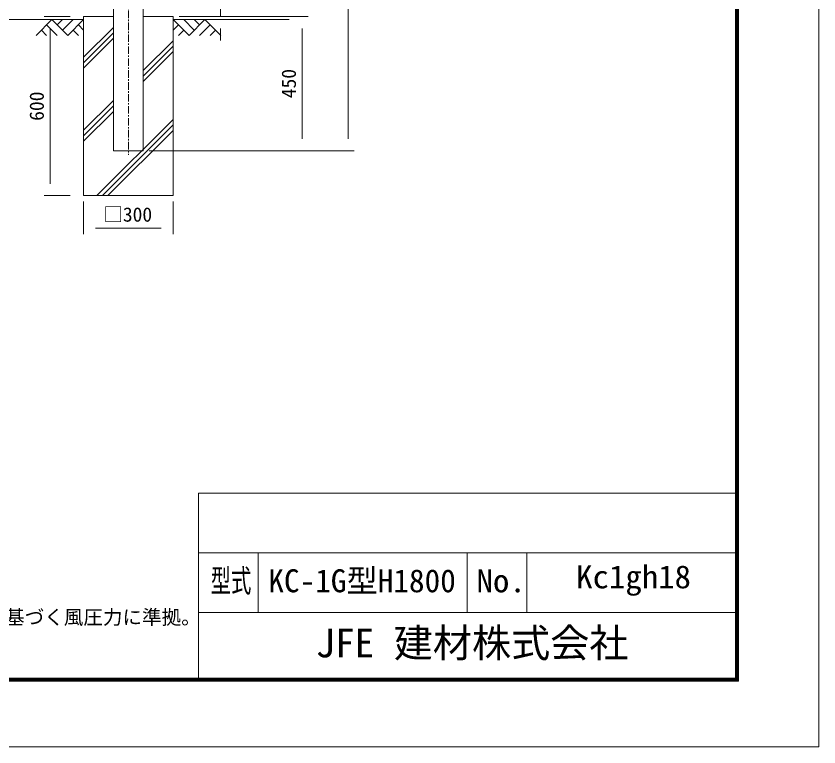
# Model space of a CAD drawing. Units: millimetres, scale not verified. Extents: x -4200 to 4200, y -2970 to 2970.
# Drawn here: x 1508 to 4200, y -2970 to -521 of the extents above; entities that cross this region are included whole.
import ezdxf
from ezdxf.enums import TextEntityAlignment as Align

# ---------------------------------------------------------------- set-up
doc = ezdxf.new("R2010")
doc.units = ezdxf.units.MM
doc.header["$LTSCALE"] = 20
doc.linetypes.add('USER1', pattern=[2, 1.25, -0.25, 0.25, -0.25])
doc.layers.add('0-0_D-TTL-TXT', color=7, linetype='Continuous')
for name, color, linetype, lineweight in [('0-1_D-TTL', 7, 'Continuous', 9), ('0-2_D-STR-DIM', 7, 'Continuous', 9), ('0-4_D-BGD', 7, 'Continuous', 9), ('0-5_D-STR1', 1, 'Continuous', 18), ('0-7_D-BMK', 2, 'USER1', 13), ('0-8_D-STR4', 7, 'Continuous', 9), ('0-9_D-DCR-HCH', 7, 'Continuous', 9)]:
    doc.layers.add(name, color=color, linetype=linetype, lineweight=lineweight)
doc.styles.add('ＭＳ ゴシック', font='')
doc.styles.get('ＭＳ ゴシック').set_extended_font_data('MS Gothic')

msp = doc.modelspace()

# ---------------------------------------------------------------- linework, layer by layer
at = {"layer": '0-1_D-TTL'}
for p, q in [((2120, -2120), (2120, -2740)), ((2120, -2120), (3920, -2120)), ((2120, -2320), (3920, -2320)), ((2320, -2320), (2320, -2520)), ((3020, -2320), (3020, -2520)), ((3220, -2320), (3220, -2520)), ((2120, -2520), (3920, -2520))]:
    msp.add_line(p, q, dxfattribs=at)
at = {"layer": '0-1_D-TTL', "color": 2, "lineweight": 18}
msp.add_lwpolyline([(-4200, 2970), (4200, 2970), (4200, -2970), (-4200, -2970)], close=True, dxfattribs=at)
at = {"layer": '0-1_D-TTL'}
for points in [[(-3930, 2750), (3930, 2750), (3930, -2750), (-3930, -2750)], [(-3927.5, 2747.5), (3927.5, 2747.5), (3927.5, -2747.5), (-3927.5, -2747.5)], [(-3925, 2745), (3925, 2745), (3925, -2745), (-3925, -2745)], [(-3922.5, 2742.5), (3922.5, 2742.5), (3922.5, -2742.5), (-3922.5, -2742.5)], [(-3920, 2740), (3920, 2740), (3920, -2740), (-3920, -2740)]]:
    msp.add_lwpolyline(points, close=True, dxfattribs=at)
at = {"layer": '0-2_D-STR-DIM'}
for p, q in [((2621.37, 1257.42), (2621.37, -932.58)), ((2193.28, -422.58), (2193.28, -522.58)), ((1689.53, -522.58), (1602.22, -522.58)), ((2054.53, -522.58), (2343.15, -522.58)), ((2054.53, -522.58), (2487.45, -522.58)), ((2054.53, -522.58), (2487.45, -522.58)), ((2054.53, -522.58), (2213.28, -522.58)), ((1622.22, -562.58), (1622.22, -1082.58)), ((2193.28, -562.58), (2193.28, -602.58)), ((2467.45, -562.58), (2467.45, -932.58)), ((1954.53, -972.58), (2487.45, -972.58)), ((1954.53, -972.58), (2641.37, -972.58)), ((1689.53, -1122.58), (1602.22, -1122.58)), ((1734.53, -1142.58), (1734.53, -1251.97)), ((2034.53, -1142.58), (2034.53, -1251.97)), ((1774.53, -1231.97), (1994.53, -1231.97))]:
    msp.add_line(p, q, dxfattribs=at)
at = {"layer": '0-4_D-BGD'}
for p, q in [((1734.53, -532.58), (424.53, -532.58)), ((2034.53, -532.58), (2423.14, -532.58))]:
    msp.add_line(p, q, dxfattribs=at)
at = {"layer": '0-5_D-STR1'}
for p, q in [((1834.53, 1284.42), (1834.53, -972.58)), ((1934.53, 1284.42), (1934.53, -972.58)), ((1834.53, -972.58), (1934.53, -972.58))]:
    msp.add_line(p, q, dxfattribs=at)
at = {"layer": '0-7_D-BMK'}
msp.add_line((1884.53, 1297.42), (1884.53, -985.58), dxfattribs=at)
at = {"layer": '0-8_D-STR4'}
for p, q in [((1734.53, -522.58), (1734.53, -1122.58)), ((1734.53, -522.58), (1834.53, -522.58)), ((1934.53, -522.58), (2034.53, -522.58)), ((2034.53, -522.58), (2034.53, -1122.58)), ((1734.53, -1122.58), (2034.53, -1122.58))]:
    msp.add_line(p, q, dxfattribs=at)
at = {"layer": '0-9_D-DCR-HCH'}
for p, q in [((1628.1, -532.58), (1574.89, -585.79)), ((1628.1, -532.58), (1681.32, -585.79)), ((1645.75, -550.41), (1663.58, -532.58)), ((1663.58, -568.06), (1699.05, -532.58)), ((1681.32, -585.79), (1734.53, -532.58)), ((2087.74, -585.8), (2034.53, -532.58)), ((2105.48, -568.06), (2070, -532.58)), ((2140.95, -532.58), (2087.74, -585.8)), ((2123.31, -550.41), (2105.48, -532.58)), ((2140.95, -532.58), (2194.16, -585.8)), ((1610.37, -550.32), (1646, -585.79)), ((1716.79, -550.32), (1734.53, -567.98)), ((1734.53, -658.61), (1834.53, -558.61)), ((2052.26, -550.32), (2034.53, -567.98)), ((2158.69, -550.32), (2123.05, -585.8)), ((1592.63, -568.06), (1610.45, -585.79)), ((1699.05, -568.06), (1716.87, -585.79)), ((1734.53, -676.99), (1834.53, -576.99)), ((2070, -568.06), (2052.18, -585.8)), ((2176.43, -568.06), (2158.61, -585.8)), ((1734.53, -695.38), (1834.53, -595.37)), ((1934.53, -703.3), (2034.53, -603.3)), ((1934.53, -721.68), (2034.53, -621.68)), ((1934.53, -740.06), (2034.53, -640.06)), ((1734.53, -903.3), (1834.53, -803.29)), ((1734.53, -921.68), (1834.53, -821.68)), ((1734.53, -940.07), (1834.53, -840.07)), ((1779.09, -1122.58), (2034.53, -867.14)), ((1797.47, -1122.58), (2034.53, -885.53)), ((1815.86, -1122.58), (2034.53, -903.91))]:
    msp.add_line(p, q, dxfattribs=at)

# ---------------------------------------------------------------- texts
at = {"layer": '0-0_D-TTL-TXT', "style": 'ＭＳ ゴシック'}
for s, width, p in [('型式', 0.65, (2160.27, -2474.8)), ('Kc1gh18', 1.05, (3386, -2461.47)), ('No.', 1.05, (3052, -2474.8))]:
    msp.add_text(s, height=76.98, dxfattribs=dict(at, width=width)).set_placement(p, align=Align.BOTTOM_LEFT)
for s, height, p in [('KC-1G型H1800', 76.98, (2353.73, -2474.8)), ('（設計条件）風荷重：昭和57年改正 建築基準法・同施行令に基づく風圧力に準拠。', 48.09, (-332.45, -2573.6)), ('JFE 建材株式会社', 96.19, (2512.38, -2698.5))]:
    msp.add_text(s, height=height, dxfattribs=at).set_placement(p, align=Align.BOTTOM_LEFT)
at = {"layer": '0-2_D-STR-DIM', "style": 'ＭＳ ゴシック'}
for s, p in [('450', (2460.7, -796.08)), ('600', (1615.47, -871.83))]:
    msp.add_text(s, height=48.09, rotation=90, dxfattribs=at).set_placement(p, align=Align.BOTTOM_LEFT)
msp.add_text('□300', height=48.09, dxfattribs=at).set_placement((1800.38, -1224.22), align=Align.BOTTOM_LEFT)

doc.saveas('drawing.dxf')
